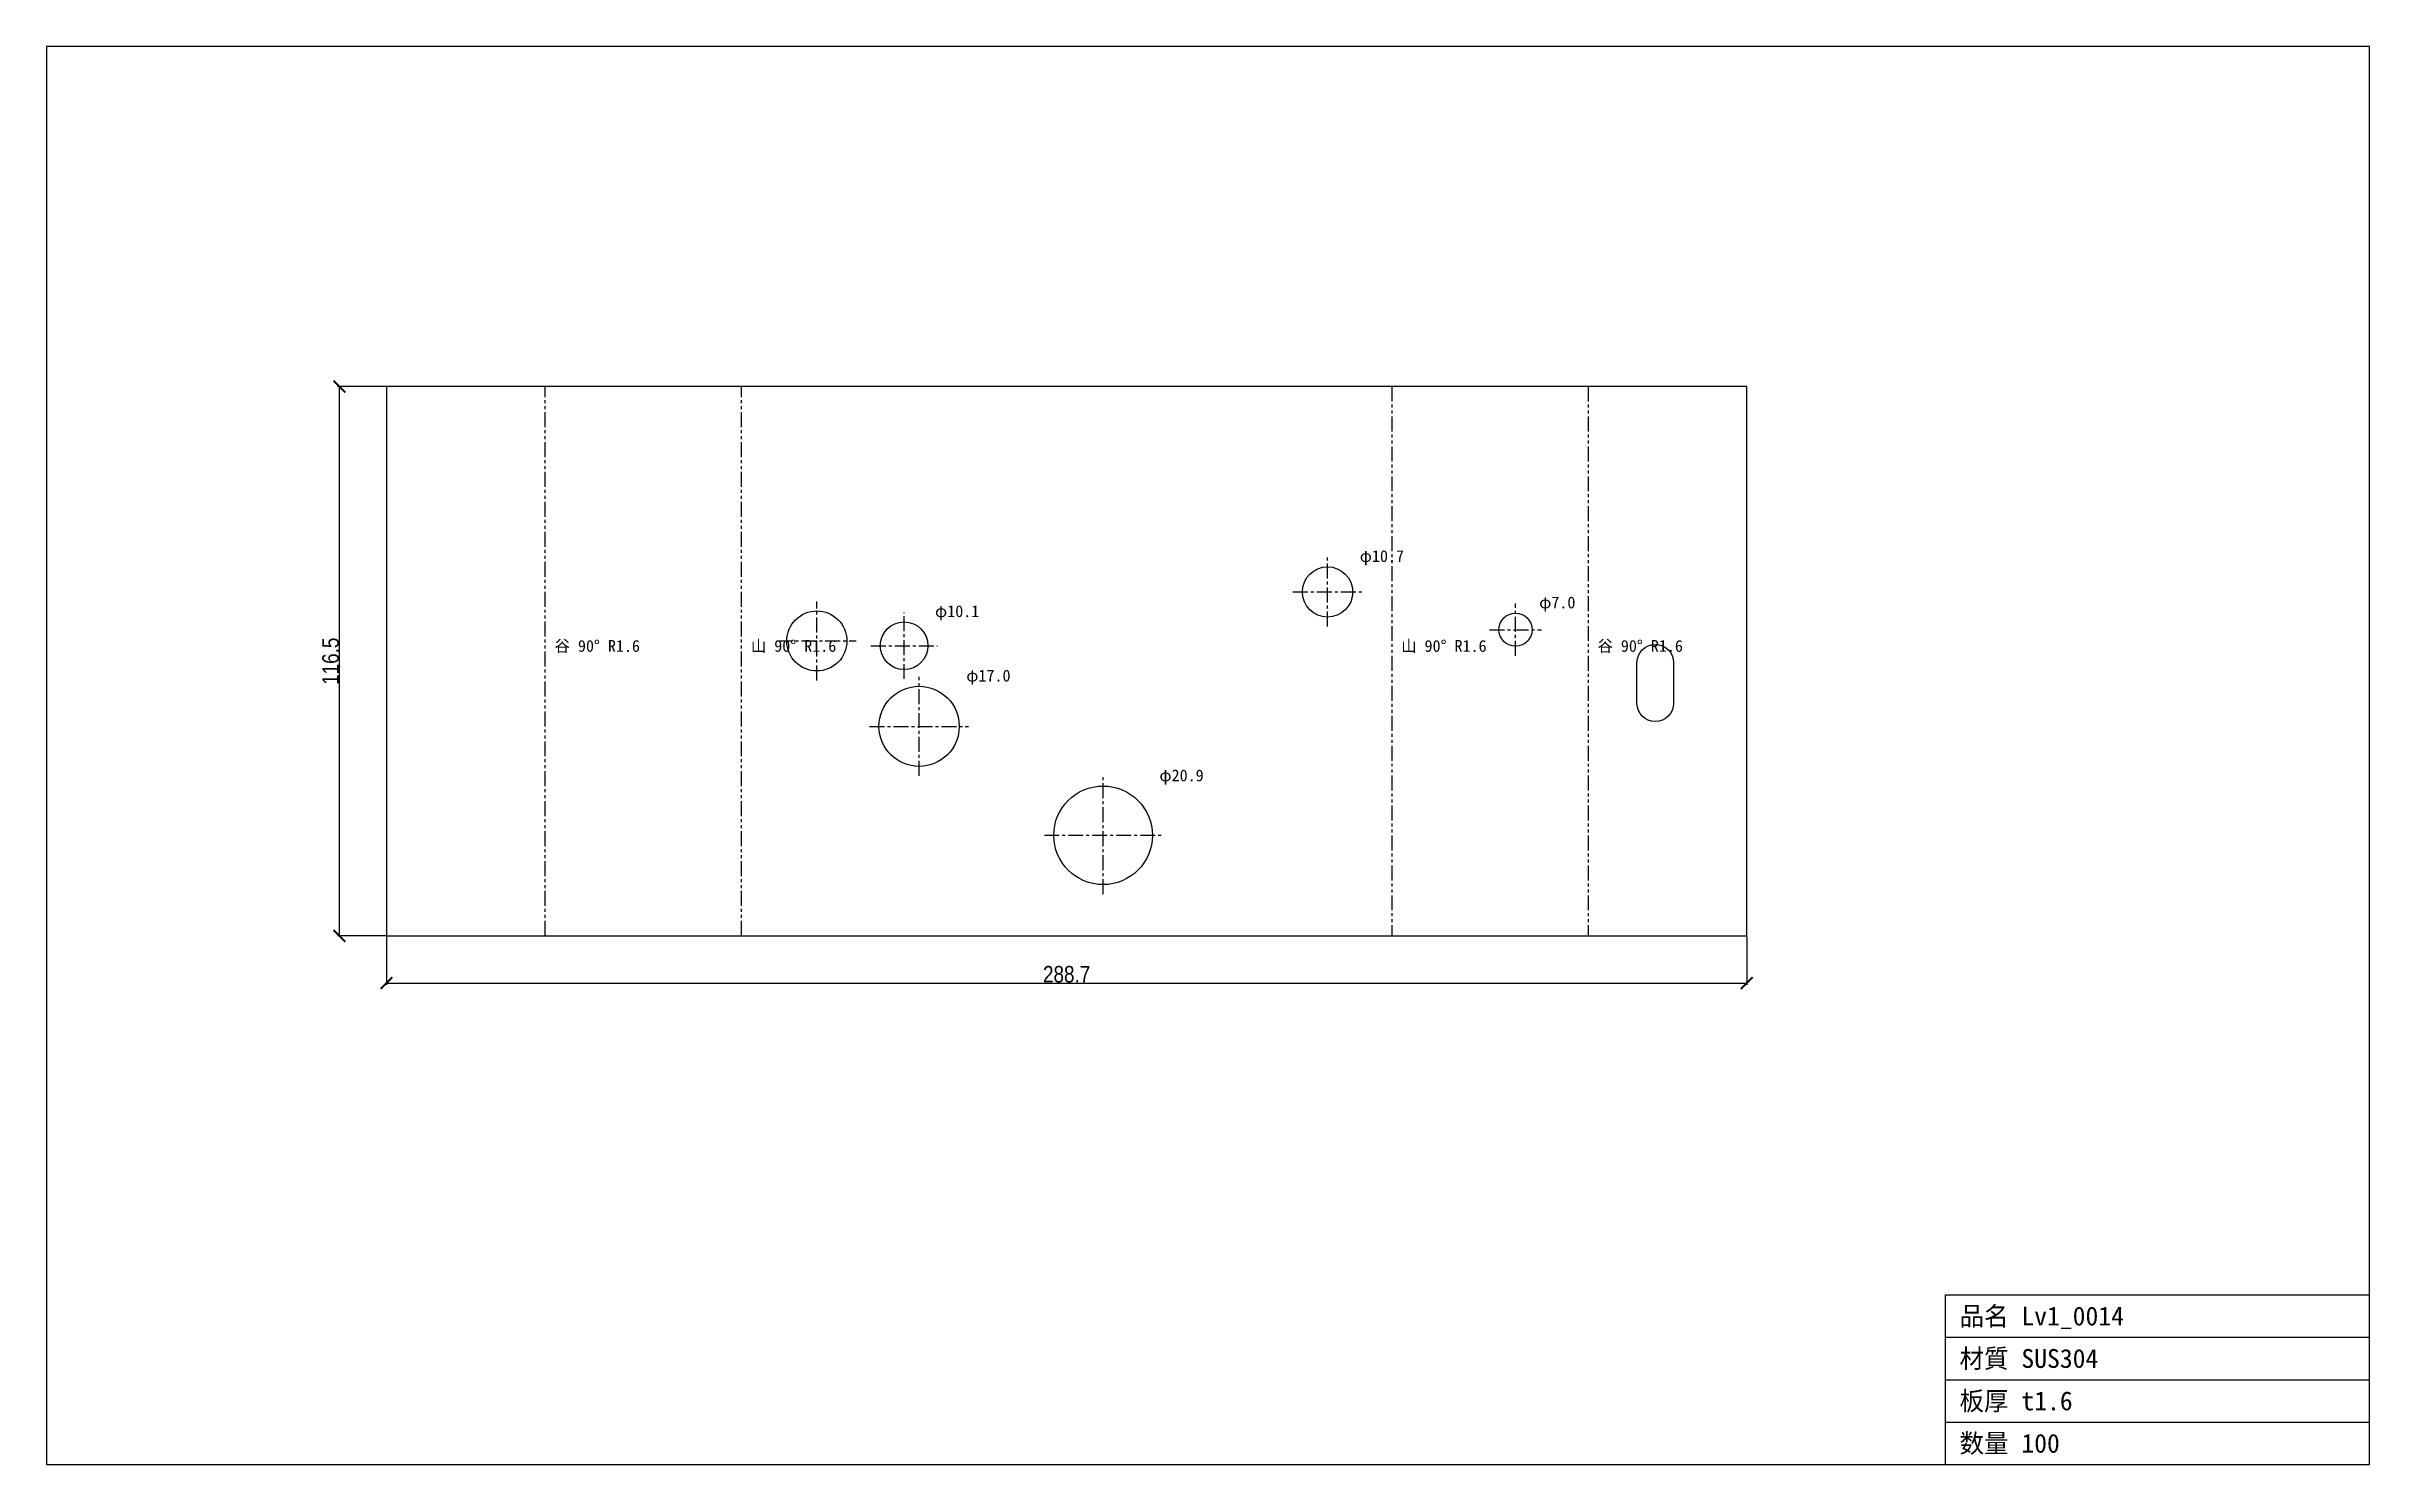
# Model space of a CAD drawing. Header units: millimetres. Extents: x -149 to 344, y -112 to 189.
import ezdxf

# ---------------------------------------------------------------- set-up
doc = ezdxf.new("R2010")
doc.units = ezdxf.units.MM
doc.linetypes.add('CENTER', pattern=[5.08, 3.175, -0.635, 0.635, -0.635])
doc.linetypes.add('PHANTOM', pattern=[6.35, 3.175, -0.635, 0.635, -0.635, 0.635, -0.635])
for name, color, linetype in [('12', 7, 'Continuous'), ('13', 7, 'Continuous'), ('16', 7, 'Continuous'), ('18', 7, 'Continuous'), ('3', 7, 'Continuous'), ('7', 7, 'Continuous')]:
    doc.layers.add(name, color=color, linetype=linetype)
doc.styles.add('OpenSansCondensed-Light', font='OpenSansCondensed-Light.ttf')
doc.dimstyles.new('EZDXF', dxfattribs={"dimtxt": 0.25, "dimasz": 0.175, "dimexe": 0.375, "dimexo": 0.125, "dimgap": 0.1, "dimtad": 1, "dimlfac": 100, "dimzin": 12, "dimdsep": 46, "dimtxsty": 'OpenSansCondensed-Light', "dimblk": 'ARCHTICK', "dimcen": 2.5, "dimazin": 3, "dimtfac": 0.5, "dimtmove": 2, "dimatfit": 3})

# ---------------------------------------------------------------- blocks, each defined once
blk = doc.blocks.new('HOLE_D20_92')
blk.add_circle((0, 0), 10.46)
blk = doc.blocks.new('HOLE_D17_02')
blk.add_circle((0, 0), 8.51)
blk = doc.blocks.new('HOLE_D7_04')
blk.add_circle((0, 0), 3.52)
blk = doc.blocks.new('_ARCHTICK')
at = {"color": 0, "linetype": 'BYBLOCK', "const_width": 0.15}
blk.add_lwpolyline([(-0.5, -0.5), (0.5, 0.5)], dxfattribs=at)

msp = doc.modelspace()

# ---------------------------------------------------------------- linework, layer by layer
at = {"layer": '12', "color": 7, "linetype": 'CONTINUOUS'}
msp.add_lwpolyline([(211.44, 116.55), (-77.21, 116.55), (-77.21, 0), (211.44, 0)], close=True, dxfattribs=at)
msp.add_lwpolyline([(195.9, 57.98), (195.9, 49.34, -1), (188.15, 49.34), (188.15, 57.98, -1)], format="xyb", close=True, dxfattribs=at)
for centre, radius in [((122.48, 72.99), 5.34), ((14.11, 62.58), 6.37), ((32.63, 61.57), 5.06)]:
    msp.add_circle(centre, radius, dxfattribs=at)
at = {"layer": '18', "color": 7, "linetype": 'CONTINUOUS'}
for p, q in [((343.6, 188.71), (-149.37, 188.71)), ((-149.37, 188.71), (-149.37, -112.16)), ((343.6, -112.16), (343.6, 188.71)), ((253.6, -112.16), (253.6, -76.16)), ((253.6, -76.16), (343.6, -76.16)), ((253.6, -85.16), (343.6, -85.16)), ((253.6, -94.16), (343.6, -94.16)), ((253.6, -103.16), (343.6, -103.16)), ((-149.37, -112.16), (343.6, -112.16))]:
    msp.add_line(p, q, dxfattribs=at)
at = {"layer": '3', "color": 1, "linetype": 'CENTER'}
for p, q in [((122.48, 65.65), (122.48, 80.33)), ((14.11, 54.22), (14.11, 70.95)), ((115.14, 72.99), (129.82, 72.99)), ((162.38, 59.45), (162.38, 70.49)), ((32.63, 54.51), (32.63, 68.63)), ((156.86, 64.97), (167.9, 64.97)), ((5.75, 62.58), (22.48, 62.58)), ((25.57, 61.57), (39.69, 61.57)), ((35.81, 33.95), (35.81, 54.97)), ((25.3, 44.46), (46.32, 44.46)), ((74.85, 8.88), (74.85, 33.8)), ((62.39, 21.34), (87.31, 21.34))]:
    msp.add_line(p, q, dxfattribs=at)
at = {"layer": '7', "color": 4, "linetype": 'PHANTOM'}
for p, q in [((-43.54, 0), (-43.54, 116.55)), ((-1.88, 0), (-1.88, 116.55)), ((136.12, 116.55), (136.12, 0)), ((177.78, 116.55), (177.78, 0))]:
    msp.add_line(p, q, dxfattribs=at)

# ---------------------------------------------------------------- block references
at = {"layer": '12', "color": 7, "linetype": 'CONTINUOUS'}
for name, p in [('HOLE_D7_04', (162.38, 64.97)), ('HOLE_D17_02', (35.81, 44.46)), ('HOLE_D20_92', (74.85, 21.34))]:
    msp.add_blockref(name, p, dxfattribs=at)

# ---------------------------------------------------------------- texts
at = {"layer": '13', "color": 2}
for s, height, p in [('φ10.7', 2.5, (129.32, 79.33)), ('φ10.1', 2.5, (39.19, 67.63)), ('φ7.0', 2.5, (167.4, 69.49)), ('谷 90° R1.6', 2.5, (-41.54, 60.27)), ('山 90° R1.6', 2.5, (0.12, 60.27)), ('山 90° R1.6', 2.5, (138.12, 60.27)), ('谷 90° R1.6', 2.5, (179.78, 60.27)), ('φ17.0', 2.5, (45.82, 53.97)), ('φ20.9', 2.5, (86.81, 32.8)), ('品名 Lv1_0014', 4, (256.6, -82.66)), ('材質 SUS304', 4, (256.6, -91.66)), ('板厚 t1.6', 4, (256.6, -100.66)), ('数量 100', 4, (256.6, -109.66))]:
    msp.add_text(s, height=height, dxfattribs=at).set_placement(p)

# ---------------------------------------------------------------- dimensions: what is measured, and where the dimension line sits
at = {"layer": '16', "color": 8}
msp.add_linear_dim(base=(-87.2089, 0), p1=(-77.2089, 0), p2=(-77.2089, 116.548), angle=90, dimstyle='EZDXF', override={"dimtxt": 3.5, "dimasz": 2.5, "dimdec": 1, "dimlfac": 1}, dxfattribs=at).render()
msp.add_linear_dim(base=(-77.2089, -10), p1=(-77.2089, 0), p2=(211.4422, 0), dimstyle='EZDXF', override={"dimtxt": 3.5, "dimasz": 2.5, "dimdec": 1, "dimlfac": 1}, dxfattribs=at).render()

doc.saveas('drawing.dxf')
